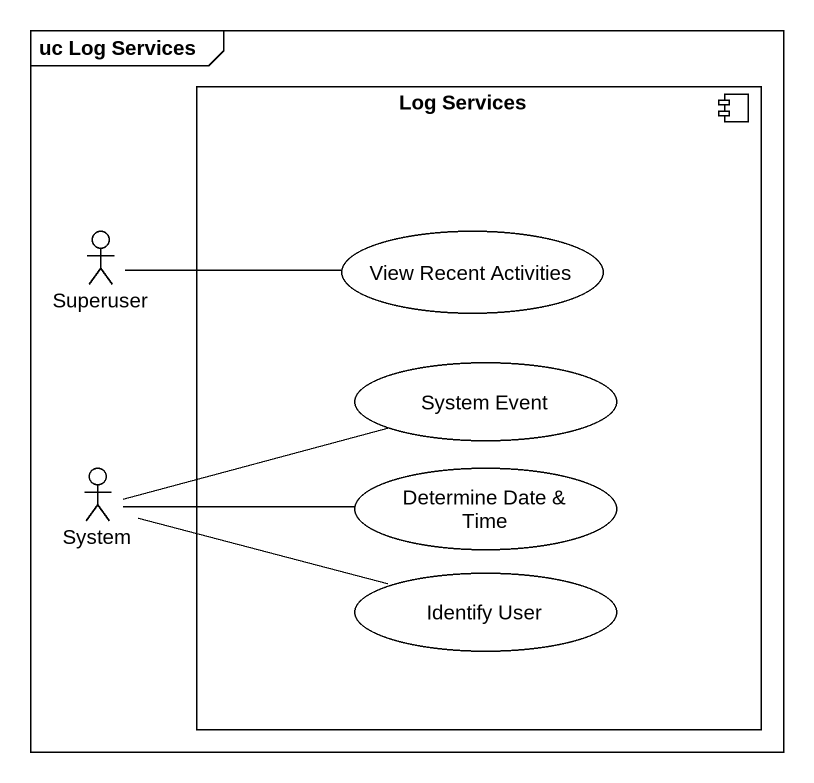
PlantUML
@startuml
mainframe uc Log Services
component "Log Services" as Log_Services {
  usecase "View Recent Activities" as View_Recent_Activities
  usecase "System Event" as System_Event
  usecase "Determine Date & Time" as Determine_Date_Time
  usecase "Identify User" as Identify_User
}
actor Superuser
actor System
Superuser -right- View_Recent_Activities
System -right- System_Event
System -right- Determine_Date_Time
System -right- Identify_User
@enduml
